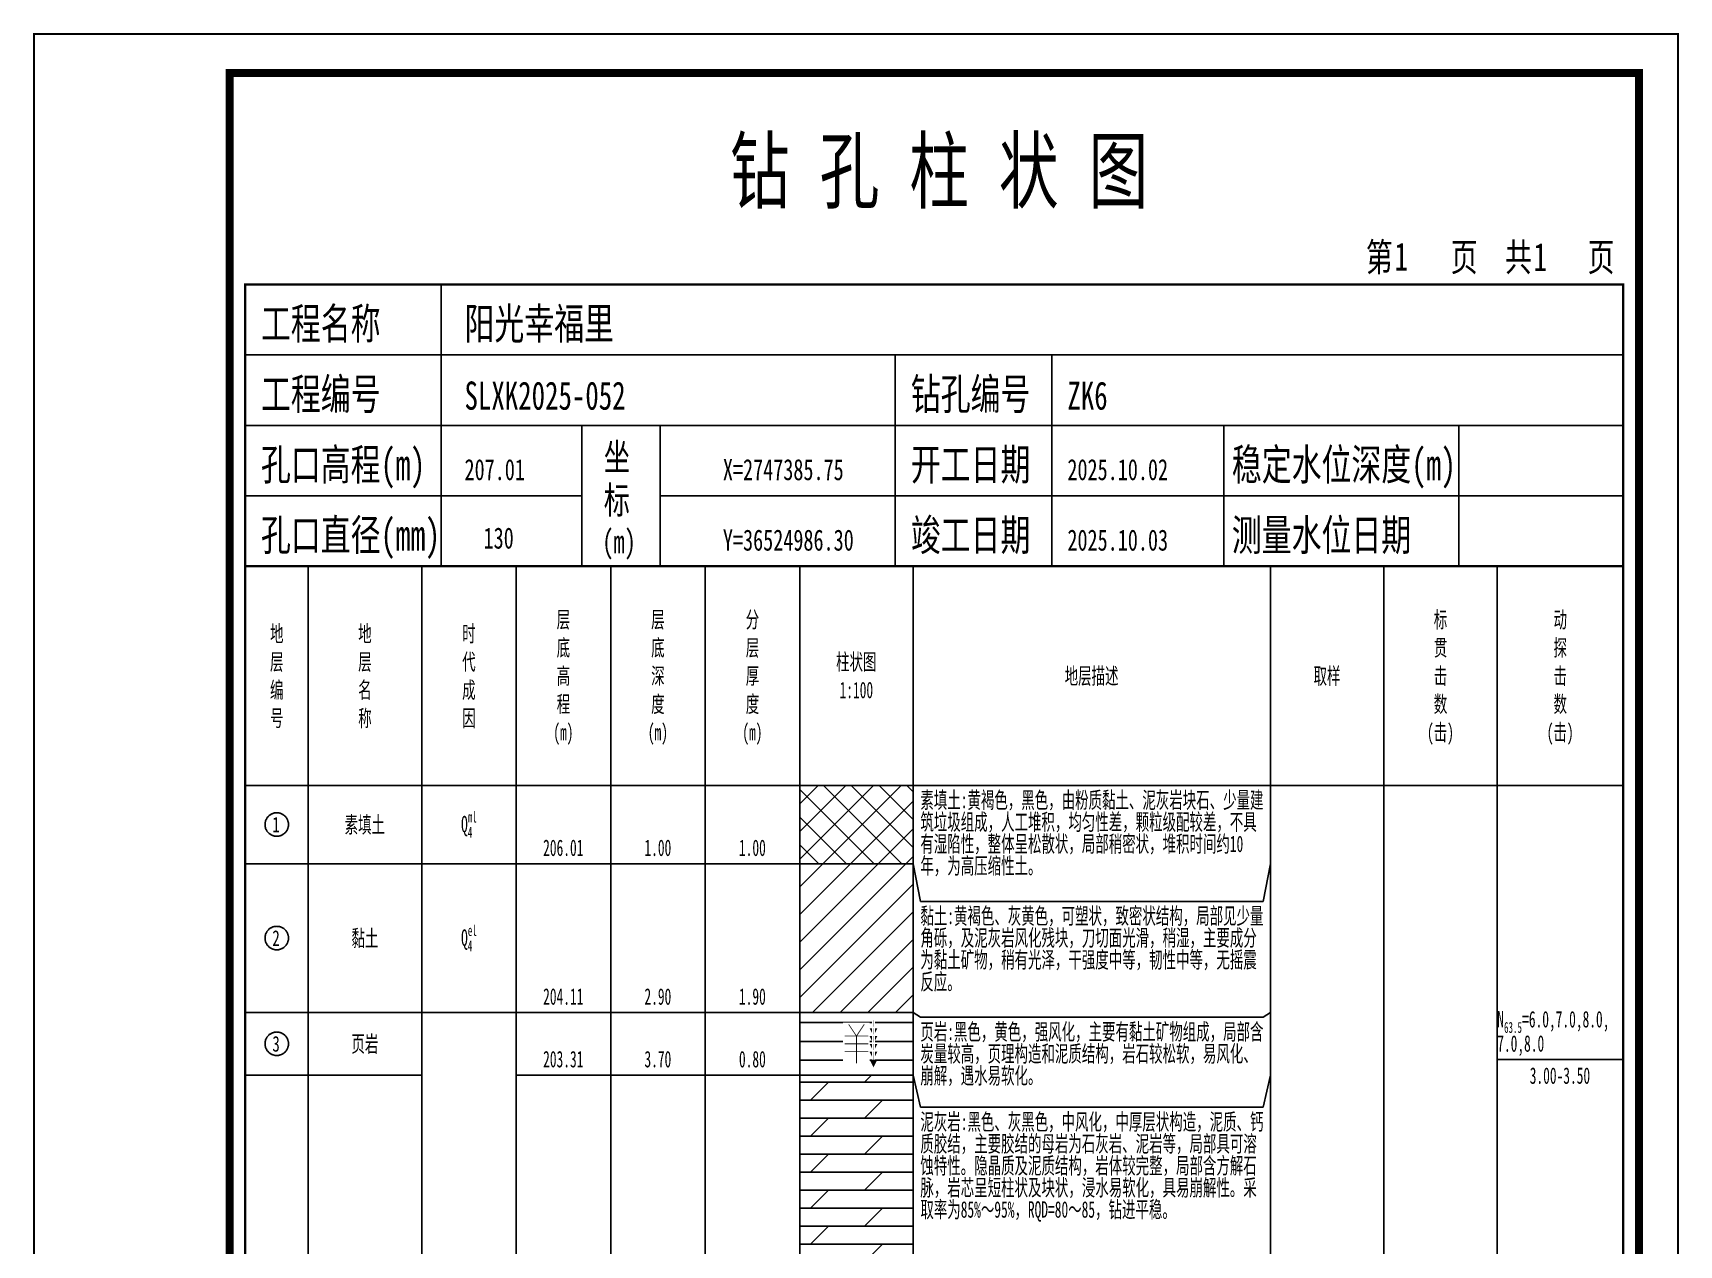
# Model space of a CAD drawing. Header units: millimetres. Extents: x 1264 to 9491, y 619 to 916.
# Drawn here: x 2377.8 to 2588, y 761.2 to 916 of the extents above; entities that cross this region are included whole.
import ezdxf
from ezdxf.enums import TextEntityAlignment as Align

# ---------------------------------------------------------------- set-up
doc = ezdxf.new("R2010")
doc.units = ezdxf.units.MM
doc.layers.add('GICAD_POU_TEXTS', color=7, linetype='Continuous')
doc.styles.add('LZ_FONT', font='simfang_0.ttf', dxfattribs={"width": 0.7, "height": 8})
doc.styles.add('成果图图块', font='simfang_0.ttf', dxfattribs={"height": 2.5})
doc.styles.add('成果图表体', font='simfang_0.ttf', dxfattribs={"width": 0.6, "height": 2.1})

# ---------------------------------------------------------------- blocks, each defined once
blk = doc.blocks.new('ZZT_DCBH_Z.dwg8', base_point=(-0.02, 0))
at = {"color": 7}
blk.add_polyline3d([(-1.52, 0.02, 0), (-1.52, -0.06, 0), (-1.52, -0.13, 0), (-1.51, -0.2, 0), (-1.5, -0.28, 0), (-1.48, -0.35, 0), (-1.46, -0.42, 0), (-1.44, -0.49, 0), (-1.41, -0.56, 0), (-1.38, -0.63, 0), (-1.35, -0.69, 0), (-1.31, -0.76, 0), (-1.27, -0.82, 0), (-1.23, -0.88, 0), (-1.18, -0.94, 0), (-1.14, -0.99, 0), (-1.09, -1.04, 0), (-1.03, -1.1, 0), (-0.98, -1.14, 0), (-0.92, -1.19, 0), (-0.86, -1.23, 0), (-0.8, -1.27, 0), (-0.73, -1.31, 0), (-0.67, -1.34, 0), (-0.6, -1.37, 0), (-0.53, -1.4, 0), (-0.46, -1.42, 0), (-0.39, -1.44, 0), (-0.32, -1.46, 0), (-0.25, -1.47, 0), (-0.17, -1.48, 0), (-0.1, -1.48, 0), (-0.02, -1.48, 0), (0.05, -1.48, 0), (0.12, -1.48, 0), (0.2, -1.47, 0), (0.27, -1.46, 0), (0.34, -1.44, 0), (0.41, -1.42, 0), (0.48, -1.4, 0), (0.55, -1.37, 0), (0.62, -1.34, 0), (0.68, -1.31, 0), (0.75, -1.27, 0), (0.81, -1.23, 0), (0.87, -1.19, 0), (0.93, -1.14, 0), (0.98, -1.1, 0), (1.04, -1.04, 0), (1.09, -0.99, 0), (1.13, -0.94, 0), (1.18, -0.88, 0), (1.22, -0.82, 0), (1.26, -0.76, 0), (1.3, -0.69, 0), (1.33, -0.63, 0), (1.36, -0.56, 0), (1.39, -0.49, 0), (1.41, -0.42, 0), (1.43, -0.35, 0), (1.45, -0.28, 0), (1.46, -0.2, 0), (1.47, -0.13, 0), (1.47, -0.06, 0), (1.48, 0.02, 0), (1.47, 0.09, 0), (1.47, 0.16, 0), (1.46, 0.24, 0), (1.45, 0.31, 0), (1.43, 0.38, 0), (1.41, 0.45, 0), (1.39, 0.52, 0), (1.36, 0.59, 0), (1.33, 0.66, 0), (1.3, 0.72, 0), (1.26, 0.79, 0), (1.22, 0.85, 0), (1.18, 0.91, 0), (1.13, 0.97, 0), (1.09, 1.02, 0), (1.04, 1.08, 0), (0.98, 1.13, 0), (0.93, 1.18, 0), (0.87, 1.22, 0), (0.81, 1.26, 0), (0.75, 1.3, 0), (0.68, 1.34, 0), (0.62, 1.37, 0), (0.55, 1.4, 0), (0.48, 1.43, 0), (0.41, 1.45, 0), (0.34, 1.47, 0), (0.27, 1.49, 0), (0.2, 1.5, 0), (0.12, 1.51, 0), (0.05, 1.51, 0), (-0.02, 1.52, 0), (-0.1, 1.51, 0), (-0.17, 1.51, 0), (-0.25, 1.5, 0), (-0.32, 1.49, 0), (-0.39, 1.47, 0), (-0.46, 1.45, 0), (-0.53, 1.43, 0), (-0.6, 1.4, 0), (-0.67, 1.37, 0), (-0.73, 1.34, 0), (-0.8, 1.3, 0), (-0.86, 1.26, 0), (-0.92, 1.22, 0), (-0.98, 1.18, 0), (-1.03, 1.13, 0), (-1.09, 1.08, 0), (-1.14, 1.02, 0), (-1.18, 0.97, 0), (-1.23, 0.91, 0), (-1.27, 0.85, 0), (-1.31, 0.79, 0), (-1.35, 0.72, 0), (-1.38, 0.66, 0), (-1.41, 0.59, 0), (-1.44, 0.52, 0), (-1.46, 0.45, 0), (-1.48, 0.38, 0), (-1.5, 0.31, 0), (-1.51, 0.24, 0), (-1.52, 0.16, 0), (-1.52, 0.09, 0), (-1.52, 0.02, 0)], dxfattribs=at)
at = {"layer": 'GICAD_POU_TEXTS', "color": 7, "style": '成果图图块', "width": 0.7}
blk.add_text('1', height=2, dxfattribs=at).set_placement((-0.11, -0.99), align=Align.CENTER)
blk = doc.blocks.new('ZZT_DCBH_Z.dwg9', base_point=(-0.02, 0))
at = {"color": 7}
blk.add_polyline3d([(-1.52, 0.02, 0), (-1.52, -0.06, 0), (-1.52, -0.13, 0), (-1.51, -0.2, 0), (-1.5, -0.28, 0), (-1.48, -0.35, 0), (-1.46, -0.42, 0), (-1.44, -0.49, 0), (-1.41, -0.56, 0), (-1.38, -0.63, 0), (-1.35, -0.69, 0), (-1.31, -0.76, 0), (-1.27, -0.82, 0), (-1.23, -0.88, 0), (-1.18, -0.94, 0), (-1.14, -0.99, 0), (-1.09, -1.04, 0), (-1.03, -1.1, 0), (-0.98, -1.14, 0), (-0.92, -1.19, 0), (-0.86, -1.23, 0), (-0.8, -1.27, 0), (-0.73, -1.31, 0), (-0.67, -1.34, 0), (-0.6, -1.37, 0), (-0.53, -1.4, 0), (-0.46, -1.42, 0), (-0.39, -1.44, 0), (-0.32, -1.46, 0), (-0.25, -1.47, 0), (-0.17, -1.48, 0), (-0.1, -1.48, 0), (-0.02, -1.48, 0), (0.05, -1.48, 0), (0.12, -1.48, 0), (0.2, -1.47, 0), (0.27, -1.46, 0), (0.34, -1.44, 0), (0.41, -1.42, 0), (0.48, -1.4, 0), (0.55, -1.37, 0), (0.62, -1.34, 0), (0.68, -1.31, 0), (0.75, -1.27, 0), (0.81, -1.23, 0), (0.87, -1.19, 0), (0.93, -1.14, 0), (0.98, -1.1, 0), (1.04, -1.04, 0), (1.09, -0.99, 0), (1.13, -0.94, 0), (1.18, -0.88, 0), (1.22, -0.82, 0), (1.26, -0.76, 0), (1.3, -0.69, 0), (1.33, -0.63, 0), (1.36, -0.56, 0), (1.39, -0.49, 0), (1.41, -0.42, 0), (1.43, -0.35, 0), (1.45, -0.28, 0), (1.46, -0.2, 0), (1.47, -0.13, 0), (1.47, -0.06, 0), (1.48, 0.02, 0), (1.47, 0.09, 0), (1.47, 0.16, 0), (1.46, 0.24, 0), (1.45, 0.31, 0), (1.43, 0.38, 0), (1.41, 0.45, 0), (1.39, 0.52, 0), (1.36, 0.59, 0), (1.33, 0.66, 0), (1.3, 0.72, 0), (1.26, 0.79, 0), (1.22, 0.85, 0), (1.18, 0.91, 0), (1.13, 0.97, 0), (1.09, 1.02, 0), (1.04, 1.08, 0), (0.98, 1.13, 0), (0.93, 1.18, 0), (0.87, 1.22, 0), (0.81, 1.26, 0), (0.75, 1.3, 0), (0.68, 1.34, 0), (0.62, 1.37, 0), (0.55, 1.4, 0), (0.48, 1.43, 0), (0.41, 1.45, 0), (0.34, 1.47, 0), (0.27, 1.49, 0), (0.2, 1.5, 0), (0.12, 1.51, 0), (0.05, 1.51, 0), (-0.02, 1.52, 0), (-0.1, 1.51, 0), (-0.17, 1.51, 0), (-0.25, 1.5, 0), (-0.32, 1.49, 0), (-0.39, 1.47, 0), (-0.46, 1.45, 0), (-0.53, 1.43, 0), (-0.6, 1.4, 0), (-0.67, 1.37, 0), (-0.73, 1.34, 0), (-0.8, 1.3, 0), (-0.86, 1.26, 0), (-0.92, 1.22, 0), (-0.98, 1.18, 0), (-1.03, 1.13, 0), (-1.09, 1.08, 0), (-1.14, 1.02, 0), (-1.18, 0.97, 0), (-1.23, 0.91, 0), (-1.27, 0.85, 0), (-1.31, 0.79, 0), (-1.35, 0.72, 0), (-1.38, 0.66, 0), (-1.41, 0.59, 0), (-1.44, 0.52, 0), (-1.46, 0.45, 0), (-1.48, 0.38, 0), (-1.5, 0.31, 0), (-1.51, 0.24, 0), (-1.52, 0.16, 0), (-1.52, 0.09, 0), (-1.52, 0.02, 0)], dxfattribs=at)
at = {"layer": 'GICAD_POU_TEXTS', "color": 7, "style": '成果图图块', "width": 0.7}
blk.add_text('2', height=2, dxfattribs=at).set_placement((-0.11, -0.99), align=Align.CENTER)
blk = doc.blocks.new('ZZT_DCBH_Z.dwg10', base_point=(-0.02, 0))
at = {"color": 7}
blk.add_polyline3d([(-1.52, 0.02, 0), (-1.52, -0.06, 0), (-1.52, -0.13, 0), (-1.51, -0.2, 0), (-1.5, -0.28, 0), (-1.48, -0.35, 0), (-1.46, -0.42, 0), (-1.44, -0.49, 0), (-1.41, -0.56, 0), (-1.38, -0.63, 0), (-1.35, -0.69, 0), (-1.31, -0.76, 0), (-1.27, -0.82, 0), (-1.23, -0.88, 0), (-1.18, -0.94, 0), (-1.14, -0.99, 0), (-1.09, -1.04, 0), (-1.03, -1.1, 0), (-0.98, -1.14, 0), (-0.92, -1.19, 0), (-0.86, -1.23, 0), (-0.8, -1.27, 0), (-0.73, -1.31, 0), (-0.67, -1.34, 0), (-0.6, -1.37, 0), (-0.53, -1.4, 0), (-0.46, -1.42, 0), (-0.39, -1.44, 0), (-0.32, -1.46, 0), (-0.25, -1.47, 0), (-0.17, -1.48, 0), (-0.1, -1.48, 0), (-0.02, -1.48, 0), (0.05, -1.48, 0), (0.12, -1.48, 0), (0.2, -1.47, 0), (0.27, -1.46, 0), (0.34, -1.44, 0), (0.41, -1.42, 0), (0.48, -1.4, 0), (0.55, -1.37, 0), (0.62, -1.34, 0), (0.68, -1.31, 0), (0.75, -1.27, 0), (0.81, -1.23, 0), (0.87, -1.19, 0), (0.93, -1.14, 0), (0.98, -1.1, 0), (1.04, -1.04, 0), (1.09, -0.99, 0), (1.13, -0.94, 0), (1.18, -0.88, 0), (1.22, -0.82, 0), (1.26, -0.76, 0), (1.3, -0.69, 0), (1.33, -0.63, 0), (1.36, -0.56, 0), (1.39, -0.49, 0), (1.41, -0.42, 0), (1.43, -0.35, 0), (1.45, -0.28, 0), (1.46, -0.2, 0), (1.47, -0.13, 0), (1.47, -0.06, 0), (1.48, 0.02, 0), (1.47, 0.09, 0), (1.47, 0.16, 0), (1.46, 0.24, 0), (1.45, 0.31, 0), (1.43, 0.38, 0), (1.41, 0.45, 0), (1.39, 0.52, 0), (1.36, 0.59, 0), (1.33, 0.66, 0), (1.3, 0.72, 0), (1.26, 0.79, 0), (1.22, 0.85, 0), (1.18, 0.91, 0), (1.13, 0.97, 0), (1.09, 1.02, 0), (1.04, 1.08, 0), (0.98, 1.13, 0), (0.93, 1.18, 0), (0.87, 1.22, 0), (0.81, 1.26, 0), (0.75, 1.3, 0), (0.68, 1.34, 0), (0.62, 1.37, 0), (0.55, 1.4, 0), (0.48, 1.43, 0), (0.41, 1.45, 0), (0.34, 1.47, 0), (0.27, 1.49, 0), (0.2, 1.5, 0), (0.12, 1.51, 0), (0.05, 1.51, 0), (-0.02, 1.52, 0), (-0.1, 1.51, 0), (-0.17, 1.51, 0), (-0.25, 1.5, 0), (-0.32, 1.49, 0), (-0.39, 1.47, 0), (-0.46, 1.45, 0), (-0.53, 1.43, 0), (-0.6, 1.4, 0), (-0.67, 1.37, 0), (-0.73, 1.34, 0), (-0.8, 1.3, 0), (-0.86, 1.26, 0), (-0.92, 1.22, 0), (-0.98, 1.18, 0), (-1.03, 1.13, 0), (-1.09, 1.08, 0), (-1.14, 1.02, 0), (-1.18, 0.97, 0), (-1.23, 0.91, 0), (-1.27, 0.85, 0), (-1.31, 0.79, 0), (-1.35, 0.72, 0), (-1.38, 0.66, 0), (-1.41, 0.59, 0), (-1.44, 0.52, 0), (-1.46, 0.45, 0), (-1.48, 0.38, 0), (-1.5, 0.31, 0), (-1.51, 0.24, 0), (-1.52, 0.16, 0), (-1.52, 0.09, 0), (-1.52, 0.02, 0)], dxfattribs=at)
at = {"layer": 'GICAD_POU_TEXTS', "color": 7, "style": '成果图图块', "width": 0.7}
blk.add_text('3', height=2, dxfattribs=at).set_placement((-0.11, -0.99), align=Align.CENTER)
blk = doc.blocks.new('FH_QIANG.dwg', base_point=(0, -0.19))
blk.add_wipeout([(-1.7, -2.89), (1.7, -2.89), (1.7, 2.51), (-1.7, 2.51)])
at = {"color": 7, "const_width": 0.1}
for points in [[(-1, 2.31), (0, 0.81), (1, 2.31)], [(-1.5, 0.81), (1.5, 0.81)], [(0, 0.81), (0, -2.69)], [(-1.5, -0.19), (1.5, -0.19)], [(-1.5, -1.19), (1.5, -1.19)]]:
    blk.add_lwpolyline(points, dxfattribs=at)
blk = doc.blocks.new('zztGLdt.dwg', base_point=(0.5, 1))
blk.add_wipeout([(0.3, -0.2), (0.7, -0.2), (0.7, 2.2), (0.3, 2.2)])
at = {"color": 7, "linetype": 'Continuous'}
blk.add_lwpolyline([(0.5, 1, 1, 0, 0), (0.5, 0, 0, 0, 0)], format="xyseb", dxfattribs=at)
at = {"color": 7, "const_width": 0.05}
blk.add_lwpolyline([(0.5, 2), (0.5, 1)], dxfattribs=at)
blk = doc.blocks.new('柱状图图框模板-(昇龙标准).dwg5', base_point=(27, 229))
for p, q in [((52, 229), (52, 265)), ((27, 256), (203, 256)), ((110, 229), (110, 256)), ((130, 229), (130, 256)), ((27, 247), (203, 247)), ((70, 229), (70, 247)), ((80, 229), (80, 247)), ((152, 229), (152, 247)), ((182, 229), (182, 247)), ((27, 238), (70, 238)), ((80, 238), (203, 238))]:
    blk.add_line(p, q)
for points, const_width in [([(0, 0), (210, 0), (210, 297), (0, 297)], 0.25), ([(25, 5), (205, 5), (205, 292), (25, 292)], 1), ([(27, 265), (203, 265), (203, 17), (27, 17)], 0.3)]:
    blk.add_lwpolyline(points, close=True, dxfattribs=dict(const_width=const_width))
at = {"const_width": 0.3}
blk.add_lwpolyline([(27, 229), (203, 229)], dxfattribs=at)
at = {"style": 'LZ_FONT', "width": 0.7}
for s, height, p in [('钻 孔 柱 状 图', 8, (88.9, 275.54)), ('第', 3.6, (170.12, 266.7)), ('1', 3.6, (173.78, 266.75)), ('页', 3.6, (180.96, 266.7)), ('共', 3.6, (187.88, 266.7)), ('1', 3.6, (191.54, 266.7)), ('页', 3.6, (198.44, 266.7)), ('工程名称', 4, (29, 258)), ('阳光幸福里', 4, (55, 258)), ('工程编号', 4, (29, 249)), ('SLXK2025-052', 3.6, (55, 249)), ('钻孔编号', 4, (112, 249)), ('ZK6', 3.6, (132, 249)), ('孔口高程(m)', 4, (29, 240)), ('坐', 3.5, (72.79, 241.24)), ('开工日期', 4, (112, 240)), ('稳定水位深度(m)', 4, (153, 240)), ('207.01', 2.7, (55, 240)), ('X=2747385.75', 2.7, (88, 240)), ('2025.10.02', 2.7, (132, 240)), ('标', 3.5, (72.79, 235.7)), ('孔口直径(mm)', 4, (29, 231)), ('竣工日期', 4, (112, 231)), ('测量水位日期', 4, (153, 231)), ('130', 2.7, (57.43, 231.26)), ('(m) ', 3, (72.59, 230.65)), ('Y=36524986.30', 2.7, (88, 231)), ('2025.10.03', 2.7, (132, 231))]:
    blk.add_text(s, height=height, dxfattribs=at).set_placement(p)

msp = doc.modelspace()

# ---------------------------------------------------------------- hatches: boundary and pattern name
at = {"linetype": 'Continuous'}
h = msp.add_hatch(dxfattribs=at)
h.set_pattern_fill('GKSTT', scale=0.5, style=0, pattern_type=2)
h.set_pattern_definition([(45, (0, 0), (-1.767767, 1.767767), []), (135, (0, 0), (-1.767767, -1.767767), [])])
h.paths.add_polyline_path([(2475.72, 809.89), (2490.2, 809.89), (2490.2, 819.89), (2475.72, 819.89)])
h = msp.add_hatch(dxfattribs=at)
h.set_pattern_fill('GKNXT', scale=0.5, style=0, pattern_type=2)
h.set_pattern_definition([(45, (0, 0), (-1.767767, 1.767767), [])])
h.paths.add_polyline_path([(2475.72, 790.89), (2490.2, 790.89), (2490.2, 809.89), (2475.72, 809.89)])
h = msp.add_hatch(dxfattribs=at)
h.set_pattern_fill('GKYY', scale=0.5, style=0, pattern_type=2)
h.set_pattern_definition([(0, (0, 0), (0, 2.4), [])])
h.paths.add_polyline_path([(2475.72, 782.89), (2490.2, 782.89), (2490.2, 790.89), (2475.72, 790.89)])
h = msp.add_hatch(dxfattribs=at)
h.set_pattern_fill('GKNHY1', scale=0.5, style=0, pattern_type=2)
h.set_pattern_definition([(0, (0, 0), (0, 2.3), []), (45, (0, 0), (4e-16, 4.5999997), [3.252691, -6.505382])])
h.paths.add_polyline_path([(2475.72, 689.69), (2490.2, 689.69), (2490.2, 782.89), (2475.72, 782.89)])

# ---------------------------------------------------------------- linework, layer by layer
at = {"color": 0}
for p, q in [((2404.9, 819.89), (2412.95, 819.89)), ((2404.9, 809.89), (2404.9, 819.89)), ((2412.95, 809.89), (2412.95, 819.89)), ((2404.9, 809.89), (2412.95, 809.89)), ((2404.9, 809.89), (2412.95, 809.89)), ((2404.9, 790.89), (2404.9, 809.89)), ((2412.95, 790.89), (2412.95, 809.89)), ((2404.9, 790.89), (2412.95, 790.89)), ((2404.9, 790.89), (2412.95, 790.89)), ((2404.9, 782.89), (2404.9, 790.89)), ((2412.95, 782.89), (2412.95, 790.89)), ((2404.9, 782.89), (2412.95, 782.89)), ((2404.9, 782.89), (2412.95, 782.89)), ((2404.9, 689.69), (2404.9, 782.89)), ((2412.95, 689.69), (2412.95, 782.89))]:
    msp.add_line(p, q, dxfattribs=at)
for points in [[(2404.9, 847.89), (2412.95, 847.89)], [(2404.9, 819.89), (2404.9, 847.89)], [(2412.95, 819.89), (2412.95, 847.89)], [(2412.95, 847.89), (2427.43, 847.89)], [(2412.95, 819.89), (2412.95, 847.89)], [(2427.43, 819.89), (2427.43, 847.89)], [(2427.43, 847.89), (2439.5, 847.89)], [(2427.43, 819.89), (2427.43, 847.89)], [(2439.5, 819.89), (2439.5, 847.89)], [(2439.5, 847.89), (2451.58, 847.89)], [(2439.5, 819.89), (2439.5, 847.89)], [(2451.58, 819.89), (2451.58, 847.89)], [(2451.58, 847.89), (2463.65, 847.89)], [(2451.58, 819.89), (2451.58, 847.89)], [(2463.65, 819.89), (2463.65, 847.89)], [(2463.65, 847.89), (2475.72, 847.89)], [(2463.65, 819.89), (2463.65, 847.89)], [(2475.72, 819.89), (2475.72, 847.89)], [(2475.72, 847.89), (2490.2, 847.89)], [(2475.72, 819.89), (2475.72, 847.89)], [(2490.2, 819.89), (2490.2, 847.89)], [(2490.2, 847.89), (2535.83, 847.89)], [(2490.2, 819.89), (2490.2, 847.89)], [(2535.83, 819.89), (2535.83, 847.89)], [(2535.83, 847.89), (2550.32, 847.89)], [(2535.83, 819.89), (2535.83, 847.89)], [(2550.32, 819.89), (2550.32, 847.89)], [(2550.32, 847.89), (2564.8, 847.89)], [(2550.32, 819.89), (2550.32, 847.89)], [(2564.8, 819.89), (2564.8, 847.89)], [(2564.8, 847.89), (2580.9, 847.89)], [(2564.8, 819.89), (2564.8, 847.89)], [(2580.9, 819.89), (2580.9, 847.89)], [(2404.9, 819.89), (2412.95, 819.89)], [(2404.9, 635.89), (2404.9, 819.89)], [(2404.9, 819.89), (2412.95, 819.89)], [(2412.95, 635.89), (2412.95, 819.89)], [(2412.95, 819.89), (2427.43, 819.89)], [(2412.95, 635.89), (2412.95, 819.89)], [(2412.95, 819.89), (2427.43, 819.89)], [(2412.95, 819.89), (2427.43, 819.89)], [(2412.95, 809.89), (2412.95, 819.89)], [(2427.43, 635.89), (2427.43, 819.89)], [(2427.43, 809.89), (2427.43, 819.89)], [(2427.43, 819.89), (2439.5, 819.89)], [(2427.43, 635.89), (2427.43, 819.89)], [(2427.43, 819.89), (2439.5, 819.89)], [(2427.43, 819.89), (2439.5, 819.89)], [(2427.43, 809.89), (2427.43, 819.89)], [(2439.5, 635.89), (2439.5, 819.89)], [(2439.5, 809.89), (2439.5, 819.89)], [(2439.5, 819.89), (2451.58, 819.89)], [(2439.5, 635.89), (2439.5, 819.89)], [(2439.5, 819.89), (2451.58, 819.89)], [(2439.5, 819.89), (2451.58, 819.89)], [(2439.5, 809.89), (2439.5, 819.89)], [(2451.58, 635.89), (2451.58, 819.89)], [(2451.58, 809.89), (2451.58, 819.89)], [(2451.58, 819.89), (2463.65, 819.89)], [(2451.58, 635.89), (2451.58, 819.89)], [(2451.58, 819.89), (2463.65, 819.89)], [(2451.58, 819.89), (2463.65, 819.89)], [(2451.58, 809.89), (2451.58, 819.89)], [(2463.65, 635.89), (2463.65, 819.89)], [(2463.65, 809.89), (2463.65, 819.89)], [(2463.65, 819.89), (2475.72, 819.89)], [(2463.65, 635.89), (2463.65, 819.89)], [(2463.65, 819.89), (2475.72, 819.89)], [(2463.65, 819.89), (2475.72, 819.89)], [(2463.65, 809.89), (2463.65, 819.89)], [(2475.72, 635.89), (2475.72, 819.89)], [(2475.72, 809.89), (2475.72, 819.89)], [(2475.72, 819.89), (2490.2, 819.89)], [(2475.72, 635.89), (2475.72, 819.89)], [(2475.72, 819.89), (2490.2, 819.89)], [(2490.2, 635.89), (2490.2, 819.89)], [(2490.2, 819.89), (2535.83, 819.89)], [(2490.2, 635.89), (2490.2, 819.89)], [(2490.2, 819.89), (2535.83, 819.89)], [(2490.2, 809.89), (2490.2, 819.89)], [(2535.83, 635.89), (2535.83, 819.89)], [(2535.83, 809.89), (2535.83, 819.89)], [(2535.83, 819.89), (2550.32, 819.89)], [(2535.83, 635.89), (2535.83, 819.89)], [(2535.83, 819.89), (2550.32, 819.89)], [(2550.32, 635.89), (2550.32, 819.89)], [(2550.32, 819.89), (2564.8, 819.89)], [(2550.32, 635.89), (2550.32, 819.89)], [(2550.32, 819.89), (2564.8, 819.89)], [(2564.8, 635.89), (2564.8, 819.89)], [(2564.8, 819.89), (2580.9, 819.89)], [(2564.8, 635.89), (2564.8, 819.89)], [(2564.8, 819.89), (2580.9, 819.89)], [(2564.8, 819.89), (2580.9, 819.89)], [(2564.8, 784.89), (2564.8, 819.89)], [(2580.9, 635.89), (2580.9, 819.89)], [(2580.9, 784.89), (2580.9, 819.89)], [(2412.95, 809.89), (2427.43, 809.89)], [(2412.95, 809.89), (2427.43, 809.89)], [(2412.95, 790.89), (2412.95, 809.89)], [(2427.43, 790.89), (2427.43, 809.89)], [(2427.43, 809.89), (2439.5, 809.89)], [(2427.43, 809.89), (2439.5, 809.89)], [(2427.43, 790.89), (2427.43, 809.89)], [(2439.5, 790.89), (2439.5, 809.89)], [(2439.5, 809.89), (2451.58, 809.89)], [(2439.5, 809.89), (2451.58, 809.89)], [(2439.5, 790.89), (2439.5, 809.89)], [(2451.58, 790.89), (2451.58, 809.89)], [(2451.58, 809.89), (2463.65, 809.89)], [(2451.58, 809.89), (2463.65, 809.89)], [(2451.58, 790.89), (2451.58, 809.89)], [(2463.65, 790.89), (2463.65, 809.89)], [(2463.65, 809.89), (2475.72, 809.89)], [(2463.65, 809.89), (2475.72, 809.89)], [(2463.65, 790.89), (2463.65, 809.89)], [(2475.72, 790.89), (2475.72, 809.89)], [(2490.2, 809.89), (2491.12, 805.09)], [(2490.2, 790.89), (2490.2, 809.89)], [(2534.92, 805.09), (2535.83, 809.89)], [(2535.83, 790.89), (2535.83, 809.89)], [(2491.12, 805.09), (2534.92, 805.09)], [(2412.95, 790.89), (2427.43, 790.89)], [(2412.95, 790.89), (2427.43, 790.89)], [(2412.95, 782.89), (2412.95, 790.89)], [(2427.43, 782.89), (2427.43, 790.89)], [(2427.43, 790.89), (2439.5, 790.89)], [(2427.43, 790.89), (2439.5, 790.89)], [(2427.43, 689.69), (2427.43, 790.89)], [(2439.5, 689.69), (2439.5, 790.89)], [(2439.5, 790.89), (2451.58, 790.89)], [(2439.5, 790.89), (2451.58, 790.89)], [(2439.5, 782.89), (2439.5, 790.89)], [(2451.58, 782.89), (2451.58, 790.89)], [(2451.58, 790.89), (2463.65, 790.89)], [(2451.58, 790.89), (2463.65, 790.89)], [(2451.58, 782.89), (2451.58, 790.89)], [(2463.65, 782.89), (2463.65, 790.89)], [(2463.65, 790.89), (2475.72, 790.89)], [(2463.65, 790.89), (2475.72, 790.89)], [(2463.65, 782.89), (2463.65, 790.89)], [(2475.72, 782.89), (2475.72, 790.89)], [(2490.2, 790.89), (2491.12, 790.29)], [(2490.2, 782.89), (2490.2, 790.89)], [(2534.92, 790.29), (2535.83, 790.89)], [(2535.83, 782.89), (2535.83, 790.89)], [(2491.12, 790.29), (2534.92, 790.29)], [(2564.8, 784.89), (2580.9, 784.89)], [(2412.95, 782.89), (2427.43, 782.89)], [(2412.95, 782.89), (2427.43, 782.89)], [(2412.95, 689.69), (2412.95, 782.89)], [(2427.43, 689.69), (2427.43, 782.89)], [(2439.5, 782.89), (2451.58, 782.89)], [(2439.5, 782.89), (2451.58, 782.89)], [(2439.5, 689.69), (2439.5, 782.89)], [(2451.58, 689.69), (2451.58, 782.89)], [(2451.58, 782.89), (2463.65, 782.89)], [(2451.58, 782.89), (2463.65, 782.89)], [(2451.58, 689.69), (2451.58, 782.89)], [(2463.65, 689.69), (2463.65, 782.89)], [(2463.65, 782.89), (2475.72, 782.89)], [(2463.65, 782.89), (2475.72, 782.89)], [(2463.65, 689.69), (2463.65, 782.89)], [(2475.72, 689.69), (2475.72, 782.89)], [(2490.2, 782.89), (2491.12, 778.79)], [(2490.2, 689.69), (2490.2, 782.89)], [(2534.92, 778.79), (2535.83, 782.89)], [(2535.83, 689.69), (2535.83, 782.89)], [(2491.12, 778.79), (2534.92, 778.79)]]:
    msp.add_lwpolyline(points, dxfattribs=at)
at = {"color": 7, "flags": 128}
for points in [[(2475.72, 809.89), (2490.2, 809.89)], [(2475.72, 790.89), (2490.2, 790.89)], [(2475.72, 782.89), (2490.2, 782.89)]]:
    msp.add_lwpolyline(points, dxfattribs=at)

# ---------------------------------------------------------------- block references
for name, p in [('ZZT_DCBH_Z.dwg8', (2408.92, 814.89)), ('ZZT_DCBH_Z.dwg9', (2408.92, 800.39)), ('ZZT_DCBH_Z.dwg10', (2408.92, 786.89))]:
    msp.add_blockref(name, p)

# ---------------------------------------------------------------- texts
at = {"color": 0, "style": '成果图表体', "width": 0.6}
for s, height, p in [('层', 2.1, (2444.67, 840.04)), ('层', 2.1, (2456.74, 840.04)), ('分', 2.1, (2468.82, 840.04)), ('标', 2.1, (2556.7, 840.04)), ('动', 2.1, (2571.99, 840.04)), ('地', 2.1, (2408.06, 838.24)), ('地', 2.1, (2419.32, 838.24)), ('时', 2.1, (2432.6, 838.24)), ('层', 2.1, (2408.06, 834.64)), ('层', 2.1, (2419.32, 834.64)), ('代', 2.1, (2432.6, 834.64)), ('底', 2.1, (2444.67, 836.44)), ('底', 2.1, (2456.74, 836.44)), ('层', 2.1, (2468.82, 836.44)), ('柱状图', 2.1, (2480.36, 834.64)), ('贯', 2.1, (2556.7, 836.44)), ('探', 2.1, (2571.99, 836.44)), ('高', 2.1, (2444.67, 832.84)), ('深', 2.1, (2456.74, 832.84)), ('厚', 2.1, (2468.82, 832.84)), ('地层描述', 2.1, (2509.55, 832.84)), ('取样', 2.1, (2541.34, 832.84)), ('击', 2.1, (2556.7, 832.84)), ('击', 2.1, (2571.99, 832.84)), ('编', 2.1, (2408.06, 831.04)), ('名', 2.1, (2419.32, 831.04)), ('成', 2.1, (2432.6, 831.04)), ('1:100', 2.1, (2480.8, 831.04)), ('程', 2.1, (2444.67, 829.24)), ('度', 2.1, (2456.74, 829.24)), ('度', 2.1, (2468.82, 829.24)), ('数', 2.1, (2556.7, 829.24)), ('数', 2.1, (2571.99, 829.24)), ('号', 2.1, (2408.06, 827.44)), ('称', 2.1, (2419.32, 827.44)), ('因', 2.1, (2432.6, 827.44)), ('(m)', 2.1, (2444.24, 825.64)), ('(m)', 2.1, (2456.31, 825.64)), ('(m)', 2.1, (2468.38, 825.64)), ('(击)', 2.1, (2555.83, 825.64)), ('(击)', 2.1, (2571.12, 825.64)), ('素填土', 2.1, (2417.59, 813.84)), ('Q', 2.1, (2432.46, 813.91)), ('ml', 1.4, (2433.32, 815.17)), ('4', 1.4, (2433.32, 813.21)), ('206.01', 2.1, (2442.94, 810.89)), ('1.00', 2.1, (2455.88, 810.89)), ('1.00', 2.1, (2467.95, 810.89)), ('黏土', 2.1, (2418.46, 799.34)), ('Q', 2.1, (2432.46, 799.41)), ('el', 1.4, (2433.32, 800.67)), ('4', 1.4, (2433.32, 798.71)), ('204.11', 2.1, (2442.94, 791.89)), ('2.90', 2.1, (2455.88, 791.89)), ('1.90', 2.1, (2467.95, 791.89)), ('N', 2.1, (2564.8, 788.99)), ('=6.0,7.0,8.0,', 2.1, (2567.98, 788.99)), ('63.5', 1.4, (2565.67, 788.29)), ('页岩', 2.1, (2418.46, 785.84)), ('7.0,8.0', 2.1, (2564.8, 785.89)), ('203.31', 2.1, (2442.94, 783.89)), ('3.70', 2.1, (2455.88, 783.89)), ('0.80', 2.1, (2467.95, 783.89)), ('3.00-3.50', 2.1, (2568.95, 781.79))]:
    msp.add_text(s, height=height, dxfattribs=at).set_placement(p)
at = {"color": 0, "char_height": 2.1, "width": 43.8045, "attachment_point": 1, "line_spacing_factor": 0.8, "style": '成果图表体'}
for s, insert in [('\\A1;素填土:黄褐色，黑色，由粉质黏土、泥灰岩块石、少量建筑垃圾组成，人工堆积，均匀性差，颗粒级配较差，不具有湿陷性，整体呈松散状，局部稍密状，堆积时间约10年，为高压缩性土。', (2491.12, 819.09)), ('\\A1;黏土:黄褐色、灰黄色，可塑状，致密状结构，局部见少量角砾，及泥灰岩风化残块，刀切面光滑，稍湿，主要成分为黏土矿物，稍有光泽，干强度中等，韧性中等，无摇震反应。', (2491.12, 804.29)), ('\\A1;页岩:黑色，黄色，强风化，主要有黏土矿物组成，局部含炭量较高，页理构造和泥质结构，岩石较松软，易风化、崩解，遇水易软化。', (2491.12, 789.49)), ('\\A1;泥灰岩:黑色、灰黑色，中风化，中厚层状构造，泥质、钙质胶结，主要胶结的母岩为石灰岩、泥岩等，局部具可溶蚀特性。隐晶质及泥质结构，岩体较完整，局部含方解石脉，岩芯呈短柱状及块状，浸水易软化，具易崩解性。采取率为85%～95%，RQD=80～85，钻进平稳。', (2491.12, 777.99))]:
    msp.add_mtext(s, dxfattribs=dict(at, insert=insert))

# ---------------------------------------------------------------- next in the draw order: block references
msp.add_blockref('FH_QIANG.dwg', (2482.96, 786.89))

# ---------------------------------------------------------------- next in the draw order: block references
msp.add_blockref('zztGLdt.dwg', (2485.13, 788.89))

# ---------------------------------------------------------------- next in the draw order: block references
msp.add_blockref('zztGLdt.dwg', (2485.13, 787.89))

# ---------------------------------------------------------------- next in the draw order: block references
msp.add_blockref('zztGLdt.dwg', (2485.13, 786.89))

# ---------------------------------------------------------------- next in the draw order: block references
msp.add_blockref('zztGLdt.dwg', (2485.13, 785.89))

# ---------------------------------------------------------------- next in the draw order: block references
msp.add_blockref('zztGLdt.dwg', (2485.13, 784.89))

# ---------------------------------------------------------------- next in the draw order: block references
msp.add_blockref('柱状图图框模板-(昇龙标准).dwg5', (2404.9, 847.89))

doc.saveas('drawing.dxf')
